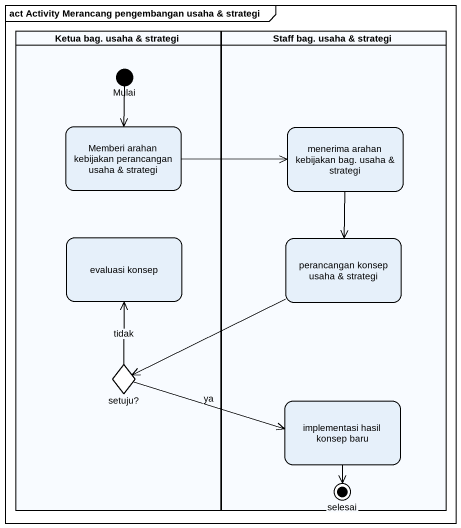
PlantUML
@startuml
mainframe act Activity Merancang pengembangan usaha & strategi
hide empty description
state "Ketua bag. usaha & strategi" as Ketua_bag_usaha_strategi <<partition>> {
  state Mulai <<start>>
  state "Memberi arahan kebijakan perancangan usaha & strategi" as Memberi_arahan_kebijakan
  state "evaluasi konsep" as evaluasi_konsep
  state "setuju?" as setuju <<choice>>
}
state "Staff bag. usaha & strategi" as Staff_bag_usaha_strategi <<partition>> {
  state "menerima arahan kebijakan bag. usaha & strategi" as menerima_arahan_kebijakan
  state "perancangan konsep usaha & strategi" as perancangan_konsep_usaha
  state "implementasi hasil konsep baru" as implementasi_hasil_konsep
  state selesai <<end>>
}
Mulai --> Memberi_arahan_kebijakan
Memberi_arahan_kebijakan -right-> menerima_arahan_kebijakan
menerima_arahan_kebijakan --> perancangan_konsep_usaha
perancangan_konsep_usaha -left-> setuju
setuju -up-> evaluasi_konsep : tidak
setuju -right-> implementasi_hasil_konsep : ya
implementasi_hasil_konsep --> selesai
@enduml
